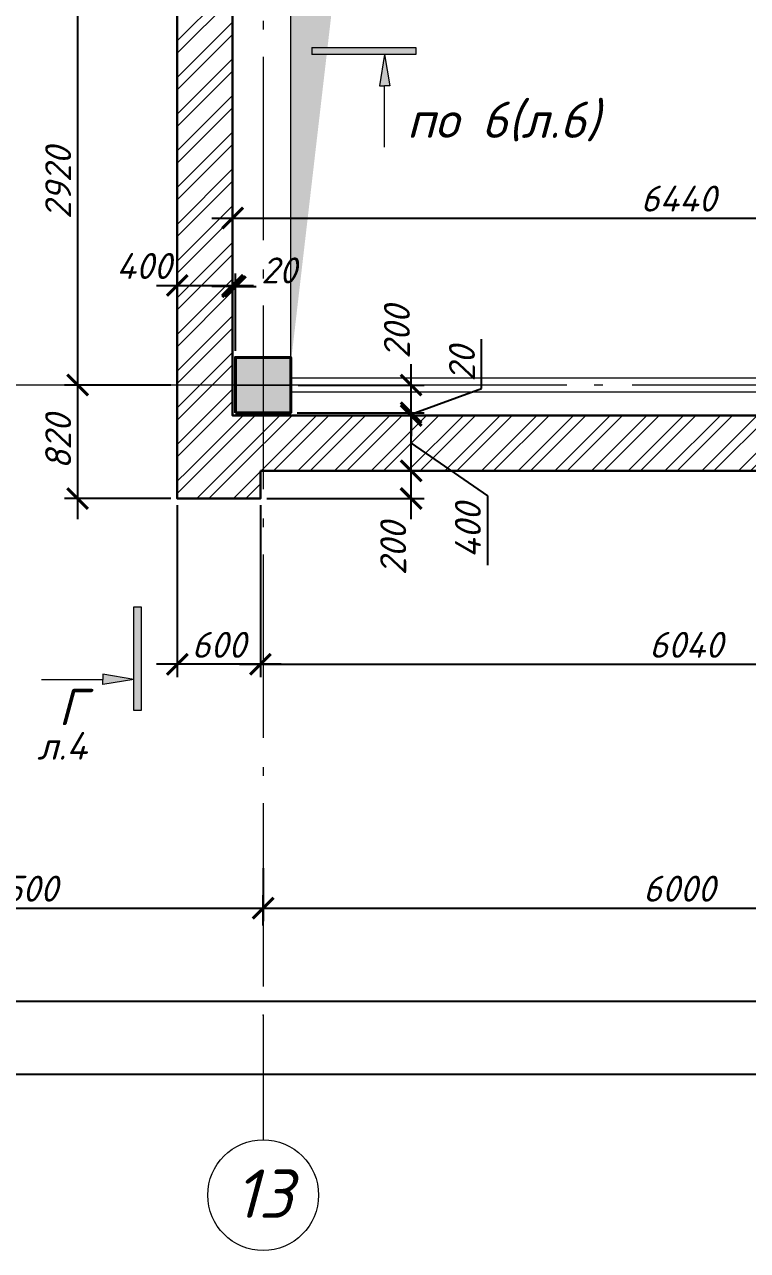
# Model space of a CAD drawing. Header units: millimetres. Extents: x -238377 to 196118, y -123284 to 30177.
# Drawn here: x -154725 to -149503, y -85462 to -76606 of the extents above; entities that cross this region are included whole.
import ezdxf
from ezdxf.enums import TextEntityAlignment as Align

# ---------------------------------------------------------------- set-up
doc = ezdxf.new("R2010")
doc.units = ezdxf.units.MM
doc.header["$MEASUREMENT"] = 0
doc.linetypes.add('Double Dashed', pattern=[1797.222233, 1325, -211.666656, 63.333344, -197.222233])
doc.layers.get('0').update_dxf_attribs({"lineweight": 5})
doc.layers.add('#Hatch', color=7, linetype='Continuous', lineweight=5, true_color=0x4d4d4d)
doc.layers.add('#Каркас', color=7, linetype='Continuous', lineweight=5, true_color=0x757575)
for name, color, linetype, lineweight in [('#Выноски', 150, 'Continuous', 15), ('#размеры', 7, 'Continuous', 5), ('колонны_Ном._пера__94', 252, 'Continuous', 13), ('колонны_Ном._пера__99', 7, 'Continuous', 40), ('оси_Ном._пера__96', 7, 'Continuous', 5), ('оси_Ном._пера__97', 7, 'Continuous', 20), ('текст_Ном._пера__1', 7, 'Continuous', 0), ('чертеж_Ном._пера__96', 7, 'Continuous', 13)]:
    doc.layers.add(name, color=color, linetype=linetype, lineweight=lineweight)
for name, color, linetype in [('#стены наруж', 7, 'Continuous'), ('колонны', 7, 'Continuous'), ('оси', 7, 'Continuous'), ('размеры внутр', 7, 'Continuous')]:
    doc.layers.add(name, color=color, linetype=linetype)
doc.styles.get("Standard").update_dxf_attribs({"font": 'isocpeui.ttf'})
doc.styles.add('STEP PR', font='isocpeui.ttf')
doc.styles.add('СГЕНЕРИР_СТИЛЬ_3', font='gost_2_304-81_type.ttf')
doc.dimstyles.new('SPDS', dxfattribs={"dimscale": 10, "dimtxt": 2.5, "dimasz": 2, "dimexe": 1.25, "dimexo": 0.625, "dimtad": 1, "dimdec": 0, "dimrnd": 0.001, "dimtxsty": 'STEP PR', "dimblk": 'ARCHTICK', "dimcen": 2.5, "dimdle": 2, "dimclrd": 256, "dimclre": 256, "dimclrt": 7, "dimadec": 0, "dimazin": 2, "dimtfac": 0.75, "dimtdec": 0, "dimtmove": 1, "dimatfit": 3, "dimfxl": 1, "dimtolj": 1, "dimarcsym": 1})

# ---------------------------------------------------------------- blocks, each defined once
blk = doc.blocks.new('Стандартный маркер сетки_12')
at = {"layer": 'оси_Ном._пера__96', "linetype": 'Double Dashed'}
for p, q in [((900, 0), (20403.4, 0)), ((20403.4, 0), (21303.4, 0))]:
    blk.add_line(p, q, dxfattribs=at)
blk.add_point((20403.4, 0), dxfattribs=at)
blk.add_point((20403.4, 0), dxfattribs=at)
at = {"layer": 'оси_Ном._пера__97', "linetype": 'Continuous'}
blk.add_circle((21703.4, 0), 400, dxfattribs=at)
at = {"layer": 'оси_Ном._пера__96', "style": 'СГЕНЕРИР_СТИЛЬ_3'}
blk.add_attdef('AC_MarkerText_1', text='', height=350, rotation=90, dxfattribs=at).set_placement((21973.1, -208.7), align=Align.BOTTOM_LEFT)
blk = doc.blocks.new('_ArchTick')
at = {"color": 0, "linetype": 'ByBlock', "const_width": 0.15}
blk.add_lwpolyline([(-0.5, -0.5), (0.5, 0.5)], dxfattribs=at)
blk = doc.blocks.new('*D24')
at = {"layer": '#размеры', "lineweight": -2, "transparency": 16777216}
for p, q in [((-214651.2, -83809.2), (-214651.2, -84283)), ((-147001.2, -83990.4), (-147001.2, -84283)), ((-214801.2, -84189.2), (-146851.2, -84189.2))]:
    blk.add_line(p, q, dxfattribs=at)
at = {"layer": 'Defpoints', "color": 0, "transparency": 16777216}
for p in [(-214651.2, -83762.3), (-147001.2, -83943.5), (-147001.2, -84189.2)]:
    blk.add_point(p, dxfattribs=at)
at = {"layer": '#размеры', "lineweight": -2, "transparency": 16777216, "xscale": 150, "yscale": 150, "zscale": 150, "rotation": 180}
blk.add_blockref('_ArchTick', (-214651.2, -84189.2), dxfattribs=at)
at = {"layer": '#размеры', "lineweight": -2, "transparency": 16777216, "xscale": 150, "yscale": 150, "zscale": 150}
blk.add_blockref('_ArchTick', (-147001.2, -84189.2), dxfattribs=at)
at = {"layer": '#размеры', "color": 7, "transparency": 16777216, "insert": (-180813.2, -84047.4), "char_height": 187.5, "attachment_point": 5, "style": 'STEP PR'}
blk.add_mtext('\\A1;67650', dxfattribs=at)
blk = doc.blocks.new('*D38')
at = {"layer": '#размеры', "lineweight": -2, "transparency": 16777216}
for p, q in [((-153001.2, -82700.4), (-153001.2, -83083)), ((-156501.2, -82726), (-156501.2, -83083)), ((-156651.2, -82989.2), (-152851.2, -82989.2))]:
    blk.add_line(p, q, dxfattribs=at)
at = {"layer": 'Defpoints', "color": 0, "transparency": 16777216}
for p in [(-156501.2, -82679.1), (-153001.2, -82653.5), (-153001.2, -82989.2)]:
    blk.add_point(p, dxfattribs=at)
at = {"layer": '#размеры', "lineweight": -2, "transparency": 16777216, "xscale": 150, "yscale": 150, "zscale": 150, "rotation": 180}
blk.add_blockref('_ArchTick', (-156501.2, -82989.2), dxfattribs=at)
at = {"layer": '#размеры', "lineweight": -2, "transparency": 16777216, "xscale": 150, "yscale": 150, "zscale": 150}
blk.add_blockref('_ArchTick', (-153001.2, -82989.2), dxfattribs=at)
at = {"layer": '#размеры', "color": 7, "transparency": 16777216, "insert": (-154746.4, -82848.6), "char_height": 187.5, "attachment_point": 5, "style": 'STEP PR'}
blk.add_mtext('\\A1;3500', dxfattribs=at)
blk = doc.blocks.new('*D39')
at = {"layer": '#размеры', "lineweight": -2, "transparency": 16777216}
for p, q in [((-153001.2, -83115.4), (-153001.2, -82895.5)), ((-147001.2, -83115.4), (-147001.2, -82895.5)), ((-153151.2, -82989.2), (-146851.2, -82989.2))]:
    blk.add_line(p, q, dxfattribs=at)
at = {"layer": 'Defpoints', "color": 0, "transparency": 16777216}
for p in [(-147001.2, -82989.2), (-153001.2, -83162.3), (-147001.2, -83162.3)]:
    blk.add_point(p, dxfattribs=at)
at = {"layer": '#размеры', "lineweight": -2, "transparency": 16777216, "xscale": 150, "yscale": 150, "zscale": 150, "rotation": 180}
blk.add_blockref('_ArchTick', (-153001.2, -82989.2), dxfattribs=at)
at = {"layer": '#размеры', "lineweight": -2, "transparency": 16777216, "xscale": 150, "yscale": 150, "zscale": 150}
blk.add_blockref('_ArchTick', (-147001.2, -82989.2), dxfattribs=at)
at = {"layer": '#размеры', "color": 7, "transparency": 16777216, "insert": (-149996.4, -82848.6), "char_height": 187.5, "attachment_point": 5, "style": 'STEP PR'}
blk.add_mtext('\\A1;6000', dxfattribs=at)
blk = doc.blocks.new('*D55')
at = {"layer": '#размеры', "lineweight": -2, "transparency": 16777216}
for p, q in [((-153021.2, -80077.3), (-153021.2, -81321.3)), ((-146981.2, -80077.3), (-146981.2, -81321.3)), ((-153171.2, -81227.6), (-146831.2, -81227.6))]:
    blk.add_line(p, q, dxfattribs=at)
at = {"layer": 'Defpoints', "color": 0, "transparency": 16777216}
for p in [(-153021.2, -80030.4), (-146981.2, -80030.4), (-146981.2, -81227.6)]:
    blk.add_point(p, dxfattribs=at)
at = {"layer": '#размеры', "lineweight": -2, "transparency": 16777216, "xscale": 150, "yscale": 150, "zscale": 150, "rotation": 180}
blk.add_blockref('_ArchTick', (-153021.2, -81227.6), dxfattribs=at)
at = {"layer": '#размеры', "lineweight": -2, "transparency": 16777216, "xscale": 150, "yscale": 150, "zscale": 150}
blk.add_blockref('_ArchTick', (-146981.2, -81227.6), dxfattribs=at)
at = {"layer": '#размеры', "color": 7, "transparency": 16777216, "insert": (-149946.5, -81087), "char_height": 187.5, "attachment_point": 5, "style": 'STEP PR'}
blk.add_mtext('\\A1;6040', dxfattribs=at)
blk = doc.blocks.new('Колонна_15_1', base_point=(22379, 71855.7))
at = {"layer": 'колонны_Ном._пера__94', "linetype": 'Continuous', "true_color": 0x7d7d7d}
blk.add_hatch(color=8, dxfattribs=at).paths.add_polyline_path([(22179, 71646.7), (22579, 71646.7), (22579, 72046.7), (22179, 72046.7)])
blk.add_hatch(color=8, dxfattribs=at).paths.add_polyline_path([(22179, 71646.7), (22579, 71646.7), (22579, 72046.7), (22179, 72046.7)])
at = {"layer": 'колонны_Ном._пера__99', "linetype": 'Continuous', "flags": 128}
blk.add_lwpolyline([(22179, 71646.7), (22579, 71646.7), (22579, 72046.7), (22179, 72046.7)], close=True, dxfattribs=at)
at = {"layer": 'колонны_Ном._пера__99', "color": 8, "linetype": 'Continuous', "true_color": 0x737373, "flags": 128}
blk.add_lwpolyline([(22179, 71646.7), (22579, 71646.7), (22579, 72046.7), (22179, 72046.7)], close=True, dxfattribs=at)
at = {"layer": 'оси_Ном._пера__96', "color": 253, "lineweight": 5, "true_color": 0x9c9c9c}
for points in [[(22379.3, 72046.7), (22379.3, 71646.7)], [(22379.3, 72046.7), (22379.3, 71646.7)], [(22179, 71846.7), (22579, 71846.7)], [(22179, 71846.7), (22579, 71846.7)]]:
    blk.add_lwpolyline(points, dxfattribs=at)
blk = doc.blocks.new('Связ001')
at = {"layer": '#Каркас', "color": 102, "linetype": 'Continuous', "lineweight": 9}
blk.add_lwpolyline([(5837.4, 0), (5837.4, 100), (0, 100), (0, 0), (5837.4, 0)], dxfattribs=at)
blk = doc.blocks.new('*D72')
at = {"layer": '#размеры', "lineweight": -2, "transparency": 16777216}
for p, q in [((-184001.2, -83321.9), (-184001.2, -83754.4)), ((-147001.2, -83471), (-147001.2, -83754.4)), ((-184151.2, -83660.6), (-146851.2, -83660.6))]:
    blk.add_line(p, q, dxfattribs=at)
at = {"layer": 'Defpoints', "color": 0, "transparency": 16777216}
for p in [(-184001.2, -83275.1), (-147001.2, -83424.1), (-147001.2, -83660.6)]:
    blk.add_point(p, dxfattribs=at)
at = {"layer": '#размеры', "lineweight": -2, "transparency": 16777216, "xscale": 150, "yscale": 150, "zscale": 150, "rotation": 180}
blk.add_blockref('_ArchTick', (-184001.2, -83660.6), dxfattribs=at)
at = {"layer": '#размеры', "lineweight": -2, "transparency": 16777216, "xscale": 150, "yscale": 150, "zscale": 150}
blk.add_blockref('_ArchTick', (-147001.2, -83660.6), dxfattribs=at)
at = {"layer": '#размеры', "color": 7, "transparency": 16777216, "insert": (-165496.4, -83518.8), "char_height": 187.5, "attachment_point": 5, "style": 'STEP PR'}
blk.add_mtext('\\A1;37000', dxfattribs=at)
blk = doc.blocks.new('*D254')
at = {"layer": '#размеры', "lineweight": -2, "transparency": 16777216}
for p, q in [((-153621.5, -80077.3), (-153621.5, -81321.3)), ((-153021.2, -80077.3), (-153021.2, -81321.3)), ((-152871.2, -81227.6), (-153771.5, -81227.6))]:
    blk.add_line(p, q, dxfattribs=at)
at = {"layer": 'Defpoints', "color": 0, "transparency": 16777216}
for p in [(-153621.5, -80030.4), (-153021.2, -80030.4), (-153621.5, -81227.6)]:
    blk.add_point(p, dxfattribs=at)
at = {"layer": '#размеры', "lineweight": -2, "transparency": 16777216, "xscale": 150, "yscale": 150, "zscale": 150, "rotation": 180}
blk.add_blockref('_ArchTick', (-153621.5, -81227.6), dxfattribs=at)
at = {"layer": '#размеры', "lineweight": -2, "transparency": 16777216, "xscale": 150, "yscale": 150, "zscale": 150}
blk.add_blockref('_ArchTick', (-153021.2, -81227.6), dxfattribs=at)
at = {"layer": '#размеры', "color": 7, "transparency": 16777216, "insert": (-153321.3, -81087), "char_height": 187.5, "attachment_point": 5, "style": 'STEP PR'}
blk.add_mtext('\\A1;600', dxfattribs=at)
blk = doc.blocks.new('*D255')
at = {"layer": '#размеры', "lineweight": -2, "transparency": 16777216}
for p, q in [((-153221.5, -78871.4), (-153221.5, -77910.4)), ((-146781.4, -78777), (-146781.4, -77910.4)), ((-153371.5, -78004.2), (-146631.4, -78004.2))]:
    blk.add_line(p, q, dxfattribs=at)
at = {"layer": 'Defpoints', "color": 0, "transparency": 16777216}
for p in [(-146781.4, -78004.2), (-146781.4, -78823.9), (-153221.5, -78918.3)]:
    blk.add_point(p, dxfattribs=at)
at = {"layer": '#размеры', "lineweight": -2, "transparency": 16777216, "xscale": 150, "yscale": 150, "zscale": 150, "rotation": 180}
blk.add_blockref('_ArchTick', (-153221.5, -78004.2), dxfattribs=at)
at = {"layer": '#размеры', "lineweight": -2, "transparency": 16777216, "xscale": 150, "yscale": 150, "zscale": 150}
blk.add_blockref('_ArchTick', (-146781.4, -78004.2), dxfattribs=at)
at = {"layer": '#размеры', "color": 7, "transparency": 16777216, "insert": (-150001.4, -77863.5), "char_height": 187.5, "attachment_point": 5, "style": 'STEP PR'}
blk.add_mtext('\\A1;6440', dxfattribs=at)
blk = doc.blocks.new('*D256')
at = {"layer": '#размеры', "lineweight": -2, "transparency": 16777216}
for p, q in [((-153621.5, -79163.5), (-153621.5, -78396.7)), ((-153221.5, -79154.7), (-153221.5, -78396.7)), ((-153771.5, -78490.4), (-153071.5, -78490.4))]:
    blk.add_line(p, q, dxfattribs=at)
at = {"layer": 'Defpoints', "color": 0, "transparency": 16777216}
for p in [(-153221.5, -78490.4), (-153621.5, -79210.4), (-153221.5, -79201.6)]:
    blk.add_point(p, dxfattribs=at)
at = {"layer": '#размеры', "lineweight": -2, "transparency": 16777216, "xscale": 150, "yscale": 150, "zscale": 150, "rotation": 180}
blk.add_blockref('_ArchTick', (-153621.5, -78490.4), dxfattribs=at)
at = {"layer": '#размеры', "lineweight": -2, "transparency": 16777216, "xscale": 150, "yscale": 150, "zscale": 150}
blk.add_blockref('_ArchTick', (-153221.5, -78490.4), dxfattribs=at)
at = {"layer": '#размеры', "color": 7, "transparency": 16777216, "insert": (-153862.4, -78350.2), "char_height": 187.5, "attachment_point": 5, "style": 'STEP PR'}
blk.add_mtext('\\A1;400', dxfattribs=at)
blk = doc.blocks.new('*D257')
at = {"layer": '#размеры', "lineweight": -2, "transparency": 16777216}
for p, q in [((-153221.5, -79154.7), (-153221.5, -78405.4)), ((-153201.5, -78963.5), (-153201.5, -78405.4)), ((-153221.5, -78499.2), (-153371.5, -78499.2)), ((-153221.5, -78499.2), (-153201.5, -78499.2)), ((-153201.5, -78499.2), (-153051.5, -78499.2))]:
    blk.add_line(p, q, dxfattribs=at)
at = {"layer": 'Defpoints', "color": 0, "transparency": 16777216}
for p in [(-153201.5, -78499.2), (-153201.5, -79010.4), (-153221.5, -79201.6)]:
    blk.add_point(p, dxfattribs=at)
at = {"layer": '#размеры', "lineweight": -2, "transparency": 16777216, "xscale": 150, "yscale": 150, "zscale": 150}
blk.add_blockref('_ArchTick', (-153221.5, -78499.2), dxfattribs=at)
at = {"layer": '#размеры', "lineweight": -2, "transparency": 16777216, "xscale": 150, "yscale": 150, "zscale": 150, "rotation": 180}
blk.add_blockref('_ArchTick', (-153201.5, -78499.2), dxfattribs=at)
at = {"layer": '#размеры', "color": 7, "transparency": 16777216, "insert": (-152887.3, -78382.1), "char_height": 187.5, "attachment_point": 5, "style": 'STEP PR'}
blk.add_mtext('\\A1;20', dxfattribs=at)
blk = doc.blocks.new('*D260')
at = {"layer": '#размеры', "lineweight": -2, "transparency": 16777216}
for p, q in [((-151932.8, -80180.4), (-151932.8, -79680.4)), ((-152974.3, -79830.4), (-151839.1, -79830.4)), ((-152974.3, -80030.4), (-151839.1, -80030.4))]:
    blk.add_line(p, q, dxfattribs=at)
at = {"layer": 'Defpoints', "color": 0, "transparency": 16777216}
for p in [(-153021.2, -79830.4), (-151932.8, -79830.4), (-153021.2, -80030.4)]:
    blk.add_point(p, dxfattribs=at)
at = {"layer": '#размеры', "lineweight": -2, "transparency": 16777216, "xscale": 150, "yscale": 150, "zscale": 150}
for p, rotation in [((-151932.8, -79830.4), 90), ((-151932.8, -80030.4), 270)]:
    blk.add_blockref('_ArchTick', p, dxfattribs=dict(at, rotation=rotation))
at = {"layer": '#размеры', "color": 7, "transparency": 16777216, "insert": (-152062.1, -80392.1), "char_height": 187.5, "attachment_point": 5, "rotation": 90, "style": 'STEP PR'}
blk.add_mtext('\\A1;200', dxfattribs=at)
blk = doc.blocks.new('*D261')
at = {"layer": '#размеры', "lineweight": -2, "transparency": 16777216}
for p, q in [((-151932.8, -79980.4), (-151932.8, -79280.4)), ((-151979.7, -79430.4), (-152026.6, -79430.4)), ((-151932.8, -79630.4), (-151382.1, -80011.2)), ((-152974.3, -79830.4), (-151839.1, -79830.4)), ((-151382.1, -80011.2), (-151382.1, -80512.4))]:
    blk.add_line(p, q, dxfattribs=at)
at = {"layer": 'Defpoints', "color": 0, "transparency": 16777216}
for p in [(-151932.8, -79430.4), (-151932.8, -79430.4), (-153021.2, -79830.4)]:
    blk.add_point(p, dxfattribs=at)
at = {"layer": '#размеры', "lineweight": -2, "transparency": 16777216, "xscale": 150, "yscale": 150, "zscale": 150}
for p, rotation in [((-151932.8, -79430.4), 90), ((-151932.8, -79830.4), 270)]:
    blk.add_blockref('_ArchTick', p, dxfattribs=dict(at, rotation=rotation))
at = {"layer": '#размеры', "color": 7, "transparency": 16777216, "insert": (-151522.8, -80261.8), "char_height": 187.5, "attachment_point": 5, "rotation": 90, "style": 'STEP PR'}
blk.add_mtext('\\A1;400', dxfattribs=at)
blk = doc.blocks.new('*D262')
at = {"layer": '#размеры', "lineweight": -2, "transparency": 16777216}
for p, q in [((-151425, -79234.6), (-151425, -78878.5)), ((-151932.8, -79420.4), (-151425, -79234.6)), ((-151932.8, -79410.4), (-151932.8, -79260.4)), ((-152754.6, -79410.4), (-151839.1, -79410.4)), ((-151979.7, -79430.4), (-152026.6, -79430.4)), ((-151932.8, -79430.4), (-151932.8, -79410.4)), ((-151932.8, -79430.4), (-151932.8, -79410.4)), ((-151932.8, -79430.4), (-151932.8, -79580.4))]:
    blk.add_line(p, q, dxfattribs=at)
at = {"layer": 'Defpoints', "color": 0, "transparency": 16777216}
for p in [(-152801.5, -79410.4), (-151932.8, -79410.4), (-151932.8, -79430.4)]:
    blk.add_point(p, dxfattribs=at)
at = {"layer": '#размеры', "lineweight": -2, "transparency": 16777216, "xscale": 150, "yscale": 150, "zscale": 150}
for p, rotation in [((-151932.8, -79410.4), 270), ((-151932.8, -79430.4), 90)]:
    blk.add_blockref('_ArchTick', p, dxfattribs=dict(at, rotation=rotation))
at = {"layer": '#размеры', "color": 7, "transparency": 16777216, "insert": (-151565.7, -79056.5), "char_height": 187.5, "attachment_point": 5, "rotation": 90, "style": 'STEP PR'}
blk.add_mtext('\\A1;20', dxfattribs=at)
blk = doc.blocks.new('*D263')
at = {"layer": '#размеры', "lineweight": -2, "transparency": 16777216}
for p, q in [((-151932.8, -79560.4), (-151932.8, -79060.4)), ((-152749.4, -79210.4), (-151839.1, -79210.4)), ((-152754.6, -79410.4), (-151839.1, -79410.4))]:
    blk.add_line(p, q, dxfattribs=at)
at = {"layer": 'Defpoints', "color": 0, "transparency": 16777216}
for p in [(-152796.2, -79210.4), (-151932.8, -79210.4), (-152801.5, -79410.4)]:
    blk.add_point(p, dxfattribs=at)
at = {"layer": '#размеры', "lineweight": -2, "transparency": 16777216, "xscale": 150, "yscale": 150, "zscale": 150}
for p, rotation in [((-151932.8, -79210.4), 90), ((-151932.8, -79410.4), 270)]:
    blk.add_blockref('_ArchTick', p, dxfattribs=dict(at, rotation=rotation))
at = {"layer": '#размеры', "color": 7, "transparency": 16777216, "insert": (-152035.5, -78828.2), "char_height": 187.5, "attachment_point": 5, "rotation": 90, "style": 'STEP PR'}
blk.add_mtext('\\A1;200', dxfattribs=at)
blk = doc.blocks.new('*D264')
at = {"layer": '#размеры', "lineweight": -2, "transparency": 16777216}
for p, q in [((-154341.1, -79060.4), (-154341.1, -80180.4)), ((-153668.3, -79210.4), (-154434.9, -79210.4)), ((-153668.3, -80030.4), (-154434.9, -80030.4))]:
    blk.add_line(p, q, dxfattribs=at)
at = {"layer": 'Defpoints', "color": 0, "transparency": 16777216}
for p in [(-153621.5, -79210.4), (-154341.1, -80030.4), (-153621.5, -80030.4)]:
    blk.add_point(p, dxfattribs=at)
at = {"layer": '#размеры', "lineweight": -2, "transparency": 16777216, "xscale": 150, "yscale": 150, "zscale": 150}
for p, rotation in [((-154341.1, -79210.4), 90), ((-154341.1, -80030.4), 270)]:
    blk.add_blockref('_ArchTick', p, dxfattribs=dict(at, rotation=rotation))
at = {"layer": '#размеры', "color": 7, "transparency": 16777216, "insert": (-154481.7, -79620.4), "char_height": 187.5, "attachment_point": 5, "rotation": 90, "style": 'STEP PR'}
blk.add_mtext('\\A1;820', dxfattribs=at)
blk = doc.blocks.new('*U394')
at = {"ltscale": 100}
h = blk.add_hatch(color=256, dxfattribs=at)
h.dxf.hatch_style = 1
h.paths.add_polyline_path([(665, 770), (665, 700), (1665, 700), (1665, 770)])
h = blk.add_hatch(color=256, dxfattribs=at)
h.dxf.hatch_style = 1
h.paths.add_polyline_path([(1415, 400), (1365, 400), (1315, 400), (1365, 700)])
at = {"linetype": 'Continuous', "ltscale": 100}
for p, q in [((665, 770), (1665, 770)), ((1665, 770), (1665, 700)), ((1665, 700), (665, 700)), ((1365, 700), (1315, 400)), ((1365, 700), (1415, 400)), ((1315, 400), (1365, 400)), ((1415, 400), (1365, 400))]:
    blk.add_line(p, q, dxfattribs=at)
blk.add_lwpolyline([(665, 770), (665, 700)], dxfattribs=at)
at = {"linetype": 'Continuous', "ltscale": 100, "extrusion": (1, 1e-16, 0), "elevation": 1365}
blk.add_lwpolyline([(-190, 0), (400, 0)], dxfattribs=at)
at = {"ltscale": 100, "style": 'STEP PR'}
blk.add_attdef('Nh', text='', height=350, dxfattribs=at).set_placement((1799, -102), align=Align.RIGHT)
blk = doc.blocks.new('*D768')
at = {"layer": '#размеры', "lineweight": -2, "transparency": 16777216}
for p, q in [((-154341.1, -76140.4), (-154341.1, -79360.4)), ((-153618.3, -76290.4), (-154434.9, -76290.4)), ((-153718.3, -79210.4), (-154434.9, -79210.4))]:
    blk.add_line(p, q, dxfattribs=at)
at = {"layer": 'Defpoints', "color": 0, "transparency": 16777216}
for p in [(-153571.5, -76290.4), (-154341.1, -79210.4), (-153671.5, -79210.4)]:
    blk.add_point(p, dxfattribs=at)
at = {"layer": '#размеры', "lineweight": -2, "transparency": 16777216, "xscale": 150, "yscale": 150, "zscale": 150}
for p, rotation in [((-154341.1, -76290.4), 90), ((-154341.1, -79210.4), 270)]:
    blk.add_blockref('_ArchTick', p, dxfattribs=dict(at, rotation=rotation))
at = {"layer": '#размеры', "color": 7, "transparency": 16777216, "insert": (-154481.7, -77750.4), "char_height": 187.5, "attachment_point": 5, "rotation": 90, "style": 'STEP PR'}
blk.add_mtext('\\A1;2920', dxfattribs=at)
blk = doc.blocks.new('*U1001')
at = {"linetype": 'ByBlock', "ltscale": 100}
h = blk.add_hatch(color=256, dxfattribs=at)
h.dxf.hatch_style = 1
h.paths.add_polyline_path([(-35, -1000), (35, -1000), (35, 0), (-35, 0)])
h = blk.add_hatch(color=256, dxfattribs=at)
h.dxf.hatch_style = 1
h.paths.add_polyline_path([(-335, -750), (-335, -700), (-335, -650), (-35, -700)])
for p, q in [((-35, -1000), (-35, 0)), ((-35, 0), (35, 0)), ((35, 0), (35, -1000)), ((-35, -700), (-335, -650)), ((-335, -650), (-335, -700)), ((-335, -750), (-335, -700)), ((-35, -700), (-335, -750)), ((35, -1000), (-35, -1000))]:
    blk.add_line(p, q, dxfattribs=at)
at = {"linetype": 'ByBlock', "ltscale": 100, "extrusion": (0, -1, 0), "elevation": 700}
blk.add_lwpolyline([(-925, 0), (-335, 0)], dxfattribs=at)
at = {"ltscale": 100, "style": 'STEP PR'}
blk.add_attdef('Nv', text='', height=350, dxfattribs=at).set_placement((-503, -1140), align=Align.RIGHT)

msp = doc.modelspace()

# ---------------------------------------------------------------- hatches: boundary and pattern name
at = {"layer": '#Hatch'}
h = msp.add_hatch(dxfattribs=at)
h.set_pattern_fill('ANSI32', color=256, scale=500)
h.paths.add_polyline_path([(-153001.2, -79430.4), (-153221.5, -79430.4), (-153221.5, -79210.4), (-153621.5, -79210.4), (-153621.5, -79830.4), (-153021.2, -79830.4), (-153001.2, -79830.4)])
h.paths.add_polyline_path([(-147001.2, -79430.4), (-153001.2, -79430.4), (-153001.2, -79830.4), (-147001.2, -79830.4)])
h.paths.add_polyline_path([(-146380.9, -79210.4), (-146781.4, -79210.4), (-146781.5, -79430.4), (-147001.2, -79430.4), (-147001.2, -79830.4), (-146380.9, -79830.4)])
h.paths.add_polyline_path([(-146380.9, -78710.4), (-146781.4, -78710.4), (-146781.4, -79210.4), (-146380.9, -79210.4)])
h.paths.add_polyline_path([(-146380.9, -73210.4), (-146781.1, -73210.4), (-146781.4, -78710.4), (-146380.9, -78710.4)])
h.paths.add_polyline_path([(-146380.9, -70310.4), (-146780.9, -70310.4), (-146781.1, -73210.4), (-146380.9, -73210.4)])
h.paths.add_polyline_path([(-153521.2, -76130.4), (-153221.5, -76130.4), (-153221.5, -73170.4), (-153621.5, -73170.4), (-153621.5, -79210.4), (-153221.5, -79210.4), (-153221.5, -76290.4), (-153521.2, -76290.4)])
h = msp.add_hatch(dxfattribs=at)
h.set_pattern_fill('ANSI32', color=256, scale=500)
h.paths.add_polyline_path([(-153351, -79830.4), (-153621.5, -79830.4), (-153621.5, -80030.4), (-153351, -80030.4)])
h.paths.add_polyline_path([(-153020.1, -79830.4), (-153351, -79830.4), (-153351, -80030.4), (-153020.1, -80030.4)])
at = {"layer": 'размеры внутр', "true_color": 0xd3d2db}
h = msp.add_hatch(color=254, dxfattribs=at)
h.dxf.hatch_style = 1
h.paths.add_polyline_path([(-147201.5, -71208.9), (-152801.5, -71207.9), (-152801.5, -79010.4), (-152797.6, -79021.1), (-151967.8, -71874.3)])

# ---------------------------------------------------------------- linework, layer by layer
at = {"layer": '#стены наруж', "lineweight": 30}
for points in [[(-146380.9, -79830.4), (-146380.9, -70310.4), (-146780.9, -70310.4), (-146781.5, -79430.4), (-153221.5, -79430.4), (-153221.5, -73170.4)], [(-153221.5, -73170.4), (-153621.5, -73170.4), (-153621.5, -79830.4), (-153621.5, -80030.4)], [(-153621.5, -79830.4), (-153621.5, -80030.4), (-153021.2, -80030.4), (-153021.2, -79830.4)], [(-153021.2, -79830.4), (-146981.2, -79830.4)]]:
    msp.add_lwpolyline(points, dxfattribs=at)
at = {"layer": 'оси_Ном._пера__96', "linetype": 'Double Dashed', "lineweight": 5}
msp.add_line((-143619.1, -79210.4), (-216265.2, -79210.4), dxfattribs=at)
at = {"layer": 'чертеж_Ном._пера__96'}
msp.add_lwpolyline([(-152801.5, -79010.4), (-152801.5, -73410.4)], dxfattribs=at)

# ---------------------------------------------------------------- block references
at = {"layer": '#Выноски'}
ref = msp.add_blockref('*U394', (-153148.3, -77348.4), dxfattribs=dict(at, xscale=0.75, yscale=0.75, zscale=0.75))
ref.add_attrib('Nh', 'по 6(л.6)', dxfattribs={"layer": '0', "ltscale": 100, "height": 262.5, "style": 'STEP PR'}).set_placement((-150571.6, -77424.8), align=Align.RIGHT)
at = {"layer": '#Выноски', "xscale": 0.75, "yscale": 0.75, "zscale": 0.75}
msp.add_blockref('*U1001', (-153907.8, -80812.1), dxfattribs=at).add_auto_attribs({'Nv': 'Г'})
at = {"layer": '#Каркас', "linetype": 'Continuous', "xscale": 0.9584354169361496, "zscale": 1000}
msp.add_blockref('Связ001', (-152796.2, -79260.4), dxfattribs=at)
at = {"layer": 'колонны'}
msp.add_blockref('Колонна_15_1', (-153001.5, -79201.5), dxfattribs=at)
at = {"layer": 'оси', "color": 251, "linetype": 'Continuous', "lineweight": 13}
ref = msp.add_blockref('Стандартный маркер сетки_12', (-153001.2, -63359), dxfattribs=dict(at, zscale=1000, rotation=270))
ref.add_attrib('AC_MarkerText_1', '13', dxfattribs={"color": 7, "linetype": 'Continuous', "lineweight": 13, "height": 350, "rotation": 360}).set_placement((-153209.9, -85332), align=Align.BOTTOM_LEFT)

# ---------------------------------------------------------------- texts
at = {"layer": 'текст_Ном._пера__1', "linetype": 'Continuous', "insert": (-154634.3, -81916.7), "char_height": 200, "attachment_point": 7, "style": 'STEP PR'}
msp.add_mtext('\\A1;л.4', dxfattribs=at)

# ---------------------------------------------------------------- dimensions: what is measured, and where the dimension line sits
at = {"layer": '#размеры'}
for base, p1, p2, picture, middle in [((-154341.1, -79210.4), (-153571.5, -76290.4), (-153671.5, -79210.4), '*D768', (-154481.7, -77750.4)), ((-154341.1, -80030.4), (-153621.5, -79210.4), (-153621.5, -80030.4), '*D264', (-154481.7, -79620.4))]:
    dim = msp.add_linear_dim(base=base, p1=p1, p2=p2, angle=90, dimstyle='SPDS', override={"dimscale": 75}, dxfattribs=at)
    dim.commit()
    dim.dimension.update_dxf_attribs({"geometry": picture, "text_midpoint": middle})
for base, p1, p2, override, picture, middle in [((-146781.4, -78004.2), (-153221.5, -78918.3), (-146781.4, -78823.9), {"dimscale": 75, "dimtxsty": 'STEP PR'}, '*D255', (-150001.4, -77863.5)), ((-153621.5, -81227.6), (-153021.2, -80030.4), (-153621.5, -80030.4), {"dimscale": 75}, '*D254', (-153321.3, -81087))]:
    dim = msp.add_linear_dim(base=base, p1=p1, p2=p2, dimstyle='SPDS', override=override, dxfattribs=at)
    dim.commit()
    dim.dimension.update_dxf_attribs({"geometry": picture, "text_midpoint": middle})
for base, p1, p2, override, picture, middle in [((-153221.5, -78490.4), (-153621.5, -79210.4), (-153221.5, -79201.6), {"dimscale": 75, "dimtxsty": 'STEP PR'}, '*D256', (-153862.4, -78490.9)), ((-153201.5, -78499.2), (-153221.5, -79201.6), (-153201.5, -79010.4), {"dimscale": 75, "dimtxsty": 'STEP PR'}, '*D257', (-152887.3, -78522.7)), ((-146981.2, -81227.6), (-153021.2, -80030.4), (-146981.2, -80030.4), {"dimscale": 75}, '*D55', (-149946.5, -81227.6)), ((-153001.2, -82989.2), (-156501.2, -82679.1), (-153001.2, -82653.5), {"dimscale": 75, "dimtxsty": 'STEP PR'}, '*D38', (-154746.4, -82989.2)), ((-147001.2, -82989.2), (-153001.2, -83162.3), (-147001.2, -83162.3), {"dimscale": 75, "dimtxsty": 'STEP PR'}, '*D39', (-149996.4, -82989.2)), ((-147001.2, -83660.6), (-184001.2, -83275.1), (-147001.2, -83424.1), {"dimscale": 75, "dimtxsty": 'STEP PR'}, '*D72', (-165496.4, -83660.6)), ((-147001.2, -84189.2), (-214651.2, -83762.3), (-147001.2, -83943.5), {"dimscale": 75, "dimtxsty": 'STEP PR'}, '*D24', (-180813.2, -84189.2))]:
    dim = msp.add_linear_dim(base=base, p1=p1, p2=p2, dimstyle='SPDS', override=override, dxfattribs=at)
    dim.commit()
    dim.dimension.update_dxf_attribs({"geometry": picture, "text_midpoint": middle, "dimtype": 160})
for base, p1, p2, picture, middle in [((-151932.8, -79210.4), (-152801.5, -79410.4), (-152796.2, -79210.4), '*D263', (-151894.8, -78828.2)), ((-151932.8, -79410.4), (-151932.8, -79430.4), (-152801.5, -79410.4), '*D262', (-151425, -79187.7)), ((-151932.8, -79430.4), (-153021.2, -79830.4), (-151932.8, -79430.4), '*D261', (-151382.1, -80058)), ((-151932.8, -79830.4), (-153021.2, -80030.4), (-153021.2, -79830.4), '*D260', (-151921.4, -80392.1))]:
    dim = msp.add_linear_dim(base=base, p1=p1, p2=p2, angle=90, dimstyle='SPDS', override={"dimscale": 75, "dimtxsty": 'STEP PR'}, dxfattribs=at)
    dim.commit()
    dim.dimension.update_dxf_attribs({"geometry": picture, "text_midpoint": middle, "dimtype": 160})

doc.saveas('drawing.dxf')
